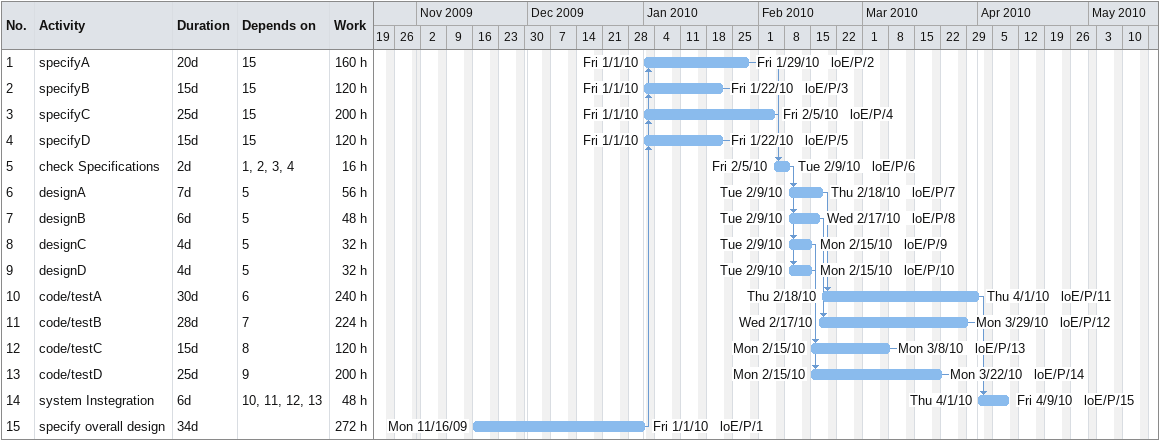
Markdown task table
| ID | Task | Duration | Start | Finish | Predecessors | Resources | Work (h) |
|---|---|---|---|---|---|---|---|
| 1 | specifyA | 20d | 2010-01-01 | 2010-01-29 | 15 | loE/P/2 | 160 |
| 2 | specifyB | 15d | 2010-01-01 | 2010-01-22 | 15 | loE/P/3 | 120 |
| 3 | specifyC | 25d | 2010-01-01 | 2010-02-05 | 15 | loE/P/4 | 200 |
| 4 | specifyD | 15d | 2010-01-01 | 2010-01-22 | 15 | loE/P/5 | 120 |
| 5 | check Specifications | 2d | 2010-02-05 | 2010-02-09 | 1, 2, 3, 4 | loE/P/6 | 16 |
| 6 | designA | 7d | 2010-02-09 | 2010-02-18 | 5 | loE/P/7 | 56 |
| 7 | designB | 6d | 2010-02-09 | 2010-02-17 | 5 | loE/P/8 | 48 |
| 8 | designC | 4d | 2010-02-09 | 2010-02-15 | 5 | loE/P/9 | 32 |
| 9 | designD | 4d | 2010-02-09 | 2010-02-15 | 5 | loE/P/10 | 32 |
| 10 | code/testA | 30d | 2010-02-18 | 2010-04-01 | 6 | loE/P/11 | 240 |
| 11 | code/testB | 28d | 2010-02-17 | 2010-03-29 | 7 | loE/P/12 | 224 |
| 12 | code/testC | 15d | 2010-02-15 | 2010-03-08 | 8 | loE/P/13 | 120 |
| 13 | code/testD | 25d | 2010-02-15 | 2010-03-22 | 9 | loE/P/14 | 200 |
| 14 | system Instegration | 6d | 2010-04-01 | 2010-04-09 | 10, 11, 12, 13 | loE/P/15 | 48 |
| 15 | specify overall design | 34d | 2009-11-16 | 2010-01-01 |  | loE/P/1 | 272 |
